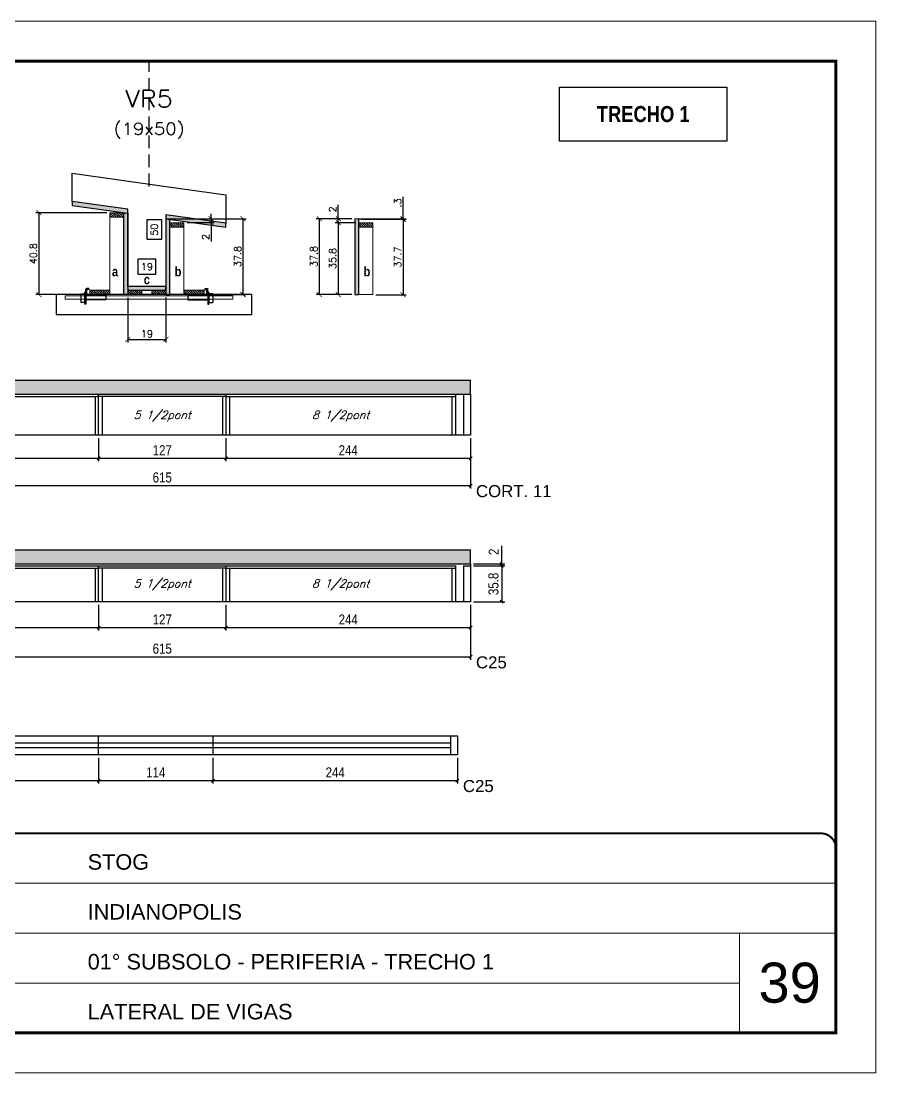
# Model space of a CAD drawing. Extents: x 0 to 6325, y 5574 to 19307.
# Drawn here: x 3802 to 4655, y 6723 to 7773 of the extents above; entities that cross this region are included whole.
import ezdxf
from ezdxf.enums import TextEntityAlignment as Align

# ---------------------------------------------------------------- set-up
doc = ezdxf.new("R2010")
doc.units = 0
for name, pattern in [('CONTINUO', [0]), ('DASHED', [0.75, 0.5, -0.25]), ('HIDDEN', [9.525, 6.35, -3.175])]:
    doc.linetypes.add(name, pattern=pattern)
for name, color, linetype in [('1', 1, 'Continuous'), ('5', 5, 'Continuous'), ('barrote', 251, 'Continuous'), ('COTA', 241, 'Continuous'), ('Cota Seção (2x)', 4, 'Continuous'), ('detalhes', 4, 'Continuous'), ('Hachura', 253, 'Continuous'), ('NOMENCLATURA', 7, 'Continuous'), ('Painéis', 200, 'Continuous'), ('presilha', 1, 'Continuous'), ('SARR_2.2x7', 40, 'Continuous'), ('SARR_3.5x7', 81, 'Continuous'), ('texto', 7, 'Continuous'), ('Texto de Titulo', 7, 'Continuous'), ('Texto Qtd Sarr', 242, 'Continuous')]:
    doc.layers.add(name, color=color, linetype=linetype)
for name, color, linetype, lineweight in [('CARIMBO', 255, 'Continuous', 9), ('CONCRETO', 251, 'Continuous', 25), ('Folhas', 255, 'Continuous', 9), ('Madeira', 126, 'Continuous', 18), ('SARRAFO DE PRESSAO', 251, 'DASHED', 9), ('SCO-___-LAJ', 2, 'Continuous', 0), ('Texto Seção', 7, 'Continuous', 15)]:
    doc.layers.add(name, color=color, linetype=linetype, lineweight=lineweight)
doc.styles.add('arial', font='arial.ttf')
doc.styles.add('COTA TECNICA', font='techl___.ttf', dxfattribs={"height": 10})
doc.styles.add('ROMANC', font='techb___.ttf', dxfattribs={"height": 2.5})
doc.styles.add('Romans', font='romans.shx')
doc.styles.get("Standard").update_dxf_attribs({"font": 'arial.ttf'})
doc.styles.add('TECNICA', font='techb___.ttf', dxfattribs={"height": 10})
doc.dimstyles.new('Cota Seção (2x)', dxfattribs={"dimtxt": 7, "dimasz": 5, "dimexe": 3, "dimexo": 3, "dimgap": 2, "dimtad": 3, "dimdec": 1, "dimlfac": 0.5, "dimzin": 12, "dimdsep": 46, "dimtxsty": 'Romans', "dimblk": 'ARCHTICK', "dimcen": 0, "dimclrd": 4, "dimclre": 4, "dimclrt": 1, "dimadec": 1, "dimazin": 3, "dimtfac": 1, "dimtdec": 1, "dimtmove": 0, "dimatfit": 3, "dimldrblk": 'OBLIQUE', "dimfxl": 1, "dimtolj": 1, "dimtzin": 12, "dimarcsym": 0})
doc.dimstyles.new('Cota Seção interna', dxfattribs={"dimtxt": 7, "dimasz": 6, "dimexe": 0.18, "dimexo": 2, "dimgap": -4, "dimtad": 3, "dimdec": 1, "dimlfac": 0.5, "dimzin": 12, "dimdsep": 46, "dimtxsty": 'Romans', "dimblk": 'ARCHTICK', "dimcen": 0.09, "dimse1": 1, "dimse2": 1, "dimsd1": 1, "dimsd2": 1, "dimclrd": 180, "dimclre": 5, "dimclrt": 1, "dimadec": 0, "dimazin": 3, "dimtfac": 1, "dimtdec": 1, "dimtofl": 0, "dimtmove": 0, "dimatfit": 3, "dimldrblk": 'ARCHTICK', "dimfxl": 1, "dimtolj": 1, "dimtzin": 0, "dimarcsym": 0})
doc.dimstyles.new('PAINEL', dxfattribs={"dimtxt": 10, "dimasz": 3, "dimexe": 3, "dimexo": 3, "dimgap": 3, "dimtad": 1, "dimdec": 1, "dimzin": 12, "dimdsep": 46, "dimtxsty": 'COTA TECNICA', "dimblk1": 'OBLIQUE', "dimblk2": 'OBLIQUE', "dimsah": 1, "dimcen": 0.9, "dimclrd": 4, "dimclre": 4, "dimclrt": 240, "dimadec": 1, "dimazin": 3, "dimtfac": 1, "dimtdec": 1, "dimtmove": 0, "dimatfit": 3, "dimfxl": 1, "dimtolj": 1, "dimtzin": 12, "dimarcsym": 0})
pattern_1 = [(315, (26865.4202, -729.8197), (1.12253202, 1.12253202), [])]

# ---------------------------------------------------------------- blocks, each defined once
blk = doc.blocks.new('9999999999')
at = {"color": 30, "linetype": 'CONTINUO'}
for p, q in [((98564.6, 34379.6), (99584, 34379.6)), ((98564.6, 34329.8), (99488, 34329.8)), ((99584, 34329.8), (99488, 34329.8)), ((99488, 34329.8), (99488, 34230.2)), ((98564.6, 34280), (99488, 34280))]:
    blk.add_line(p, q, dxfattribs=at)
at = {"color": 30, "linetype": 'CONTINUO', "const_width": 2}
blk.add_lwpolyline([(99584, 34230.2), (99584, 34414.4, 0.414214), (99569, 34429.4), (98229, 34429.4, 0.414214), (98214, 34414.4), (98214, 34245.2, 0.414214), (98229, 34230.2), (99584, 34230.2)], format="xyb", dxfattribs=at)
at = {"layer": 'Folhas'}
blk.add_lwpolyline([(98139, 34190.2), (99624, 34190.2), (99624, 35240.2), (98139, 35240.2)], close=True, dxfattribs=at)
at = {"layer": 'Folhas', "color": 30, "const_width": 3}
blk.add_lwpolyline([(98214, 34230.2), (99584, 34230.2), (99584, 35200.2), (98214, 35200.2)], close=True, dxfattribs=at)
at = {"color": 7, "linetype": 'Continuous', "ltscale": 5, "style": 'arial'}
for s, height, p in [('STOG', 15.48, (98837.7, 34393.1)), ('INDIANOPOLIS', 15.483, (98837.7, 34343.3)), ('01° SUBSOLO - PERIFERIA - TRECHO 1', 15.483, (98837.7, 34293.5)), ('LATERAL DE VIGAS', 15.483, (98837.7, 34243.7))]:
    blk.add_text(s, height=height, dxfattribs=at).set_placement(p)
blk = doc.blocks.new('titulo1')
at = {"layer": 'Defpoints', "color": 252, "linetype": 'HIDDEN', "ltscale": 2}
blk.add_line((0, 0), (0, 125), dxfattribs=at)
at = {"layer": 'Defpoints', "style": 'Romans', "oblique": 15}
blk.add_attdef('FOLHA', text='', height=10, dxfattribs=at).set_placement((0, 15.6), align=Align.MIDDLE_CENTER)
at = {"layer": 'Texto Qtd Sarr', "color": 3, "style": 'Romans', "oblique": 15}
for tag, height, p in [('TITULO', 17, (0, 71.4)), ('SEÇÃO', 12, (0, 41.5))]:
    blk.add_attdef(tag, text='', height=height, dxfattribs=at).set_placement(p, align=Align.MIDDLE_CENTER)
blk = doc.blocks.new('_ArchTick')
at = {"color": 0, "linetype": 'ByBlock', "const_width": 0.15}
blk.add_lwpolyline([(-0.5, -0.5), (0.5, 0.5)], dxfattribs=at)
blk = doc.blocks.new('*D2906')
at = {"layer": 'COTA', "color": 4, "lineweight": -2, "transparency": 16777216}
for p, q in [((3949.8, 7575.5), (4026.7, 7575.5)), ((4023.7, 7499.8), (4023.7, 7575.5)), ((3983.4, 7499.8), (4026.7, 7499.8))]:
    blk.add_line(p, q, dxfattribs=at)
at = {"layer": 'Defpoints', "color": 0, "transparency": 16777216}
for p in [(3946.8, 7575.5), (4023.7, 7575.5), (3980.4, 7499.8)]:
    blk.add_point(p, dxfattribs=at)
at = {"layer": 'COTA', "color": 4, "lineweight": -2, "transparency": 16777216, "xscale": 5, "yscale": 5, "zscale": 5}
for p, rotation in [((4023.7, 7575.5), 90), ((4023.7, 7499.8), 270)]:
    blk.add_blockref('_ArchTick', p, dxfattribs=dict(at, rotation=rotation))
at = {"layer": 'COTA', "color": 1, "transparency": 16777216, "insert": (4018.2, 7537.7), "char_height": 7, "attachment_point": 5, "rotation": 90, "style": 'Romans'}
blk.add_mtext('\\A1;37.8', dxfattribs=at)
blk = doc.blocks.new('_Oblique')
at = {"layer": '1', "color": 0, "lineweight": -2}
blk.add_line((-0.5, -0.5), (0.5, 0.5), dxfattribs=at)
blk = doc.blocks.new('*D2907')
at = {"layer": 'Cota Seção (2x)', "color": 180, "lineweight": -2, "transparency": 16777216}
for p, q in [((3942.8, 7574.3), (3927.8, 7574.3)), ((3927.8, 7574.3), (3927.8, 7555)), ((3942.8, 7555), (3942.8, 7574.3)), ((3927.8, 7555), (3942.8, 7555))]:
    blk.add_line(p, q, dxfattribs=at)
at = {"layer": 'Defpoints', "color": 0, "transparency": 16777216}
for p in [(3946.8, 7607.8), (3951.8, 7607.8), (3946.8, 7507.8)]:
    blk.add_point(p, dxfattribs=at)
at = {"layer": 'Cota Seção (2x)', "color": 1, "transparency": 16777216, "insert": (3935.3, 7564.6), "char_height": 7, "attachment_point": 5, "rotation": 90, "style": 'Romans'}
blk.add_mtext('\\A1;50', dxfattribs=at)
blk = doc.blocks.new('*D2908')
at = {"layer": 'COTA', "color": 4, "lineweight": -2, "transparency": 16777216}
for p, q in [((3887.8, 7581.5), (3817.1, 7581.5)), ((3820.1, 7581.5), (3820.1, 7499.8)), ((3872.2, 7499.8), (3817.1, 7499.8))]:
    blk.add_line(p, q, dxfattribs=at)
at = {"layer": 'Defpoints', "color": 0, "transparency": 16777216}
for p in [(3890.8, 7581.5), (3820.1, 7499.8), (3875.2, 7499.8)]:
    blk.add_point(p, dxfattribs=at)
at = {"layer": 'COTA', "color": 4, "lineweight": -2, "transparency": 16777216, "xscale": 5, "yscale": 5, "zscale": 5}
for p, rotation in [((3820.1, 7581.5), 90), ((3820.1, 7499.8), 270)]:
    blk.add_blockref('_ArchTick', p, dxfattribs=dict(at, rotation=rotation))
at = {"layer": 'COTA', "color": 1, "transparency": 16777216, "insert": (3814.6, 7540.6), "char_height": 7, "attachment_point": 5, "rotation": 90, "style": 'Romans'}
blk.add_mtext('\\A1;40.8', dxfattribs=at)
blk = doc.blocks.new('PRESILHA METÁLICA 1')
at = {"layer": 'presilha'}
for p, q in [((7.5, 10.6), (7.5, 19.9)), ((12, 21), (8.6, 21)), ((9, 11.6), (9, 18.9)), ((12, 19.5), (9.6, 19.5)), ((12, 21), (12, 19.5)), ((0, 13), (6, 13)), ((0, 13), (0, 0)), ((6, 0), (0, 0)), ((6, 15.5), (7.5, 15.5)), ((6, -2.5), (6, 15.5)), ((6, 13), (6, 0)), ((7.5, 15.5), (7.5, -2.5)), ((37.5, 4.1), (7.5, 4.1)), ((37.5, 11), (9.6, 11)), ((37.5, 11), (37.5, 4.1)), ((7.5, -2.5), (6, -2.5))]:
    blk.add_line(p, q, dxfattribs=at)
for centre, radius, start, end in [((8.6, 19.9), 1.14, 90, 180), ((9.6, 18.9), 0.57, 90, 180), ((9.6, 11.6), 0.57, 180, 270)]:
    blk.add_arc(centre, radius, start, end, dxfattribs=at)
blk = doc.blocks.new('*D2909')
at = {"layer": 'COTA', "color": 4, "lineweight": -2, "transparency": 16777216}
for p, q in [((3908.8, 7496.8), (3908.8, 7452.1)), ((3946.8, 7496.8), (3946.8, 7452.1)), ((3908.8, 7455.1), (3946.8, 7455.1))]:
    blk.add_line(p, q, dxfattribs=at)
at = {"layer": 'Defpoints', "color": 0, "transparency": 16777216}
for p in [(3908.8, 7499.8), (3946.8, 7499.8), (3946.8, 7455.1)]:
    blk.add_point(p, dxfattribs=at)
at = {"layer": 'COTA', "color": 4, "lineweight": -2, "transparency": 16777216, "xscale": 5, "yscale": 5, "zscale": 5, "rotation": 180}
blk.add_blockref('_ArchTick', (3908.8, 7455.1), dxfattribs=at)
at = {"layer": 'COTA', "color": 4, "lineweight": -2, "transparency": 16777216, "xscale": 5, "yscale": 5, "zscale": 5}
blk.add_blockref('_ArchTick', (3946.8, 7455.1), dxfattribs=at)
at = {"layer": 'COTA', "color": 1, "transparency": 16777216, "insert": (3927.8, 7460.6), "char_height": 7, "attachment_point": 5, "style": 'Romans'}
blk.add_mtext('\\A1;19', dxfattribs=at)
blk = doc.blocks.new('*D2910')
at = {"layer": 'Cota Seção (2x)', "color": 180, "lineweight": -2, "transparency": 16777216}
for p, q in [((3936.8, 7535.1), (3918.8, 7535.1)), ((3918.8, 7535.1), (3918.8, 7520.1)), ((3936.8, 7520.1), (3936.8, 7535.1)), ((3918.8, 7520.1), (3936.8, 7520.1))]:
    blk.add_line(p, q, dxfattribs=at)
at = {"layer": 'Defpoints', "color": 0, "transparency": 16777216}
for p in [(3908.8, 7516.1), (3946.8, 7516.1), (3946.8, 7516.1)]:
    blk.add_point(p, dxfattribs=at)
at = {"layer": 'Cota Seção (2x)', "color": 1, "transparency": 16777216, "insert": (3927.8, 7527.6), "char_height": 7, "attachment_point": 5, "style": 'Romans'}
blk.add_mtext('\\A1;19', dxfattribs=at)
blk = doc.blocks.new('*D2911')
at = {"layer": 'COTA', "color": 4, "lineweight": -2, "transparency": 16777216}
for p, q in [((3949.8, 7575.5), (3994.8, 7575.5)), ((3967.8, 7571.6), (3994.8, 7571.6)), ((3991.8, 7575.5), (3991.8, 7580.5)), ((3991.8, 7575.5), (3991.8, 7571.6)), ((3991.8, 7571.6), (3991.8, 7552.9))]:
    blk.add_line(p, q, dxfattribs=at)
at = {"layer": 'Defpoints', "color": 0, "transparency": 16777216}
for p in [(3946.8, 7575.5), (3964.8, 7571.6), (3991.8, 7571.6)]:
    blk.add_point(p, dxfattribs=at)
at = {"layer": 'COTA', "color": 4, "lineweight": -2, "transparency": 16777216, "xscale": 5, "yscale": 5, "zscale": 5}
for p, rotation in [((3991.8, 7575.5), 270), ((3991.8, 7571.6), 90)]:
    blk.add_blockref('_ArchTick', p, dxfattribs=dict(at, rotation=rotation))
at = {"layer": 'COTA', "color": 1, "transparency": 16777216, "insert": (3986.3, 7557.2), "char_height": 7, "attachment_point": 5, "rotation": 90, "style": 'Romans'}
blk.add_mtext('\\A1;2', dxfattribs=at)
blk = doc.blocks.new('*D2915')
at = {"layer": 'COTA', "color": 4, "lineweight": -2, "transparency": 16777216}
for p, q in [((4132.2, 7575.5), (4096.8, 7575.5)), ((4099.8, 7499.8), (4099.8, 7575.5)), ((4132.2, 7499.8), (4096.8, 7499.8))]:
    blk.add_line(p, q, dxfattribs=at)
at = {"layer": 'Defpoints', "color": 0, "transparency": 16777216}
for p in [(4099.8, 7575.5), (4135.2, 7575.5), (4135.2, 7499.8)]:
    blk.add_point(p, dxfattribs=at)
at = {"layer": 'COTA', "color": 4, "lineweight": -2, "transparency": 16777216, "xscale": 5, "yscale": 5, "zscale": 5}
for p, rotation in [((4099.8, 7575.5), 90), ((4099.8, 7499.8), 270)]:
    blk.add_blockref('_ArchTick', p, dxfattribs=dict(at, rotation=rotation))
at = {"layer": 'COTA', "color": 1, "transparency": 16777216, "insert": (4094.3, 7537.7), "char_height": 7, "attachment_point": 5, "rotation": 90, "style": 'Romans'}
blk.add_mtext('\\A1;37.8', dxfattribs=at)
blk = doc.blocks.new('*D2916')
at = {"layer": 'COTA', "color": 4, "lineweight": -2, "transparency": 16777216}
for p, q in [((4183.4, 7575.5), (4183.4, 7597.2)), ((4138.2, 7575.5), (4186.4, 7575.5)), ((4142.1, 7574.9), (4186.4, 7574.9)), ((4183.4, 7574.9), (4183.4, 7575.5)), ((4183.4, 7574.9), (4183.4, 7569.9))]:
    blk.add_line(p, q, dxfattribs=at)
at = {"layer": 'Defpoints', "color": 0, "transparency": 16777216}
for p in [(4135.2, 7575.5), (4139.1, 7574.9), (4183.4, 7575.5)]:
    blk.add_point(p, dxfattribs=at)
at = {"layer": 'COTA', "color": 4, "lineweight": -2, "transparency": 16777216, "xscale": 5, "yscale": 5, "zscale": 5}
for p, rotation in [((4183.4, 7575.5), 270), ((4183.4, 7574.9), 90)]:
    blk.add_blockref('_ArchTick', p, dxfattribs=dict(at, rotation=rotation))
at = {"layer": 'COTA', "color": 1, "transparency": 16777216, "insert": (4177.9, 7591.3), "char_height": 7, "attachment_point": 5, "rotation": 90, "style": 'Romans'}
blk.add_mtext('\\A1;.3', dxfattribs=at)
blk = doc.blocks.new('*D2917')
at = {"layer": 'COTA', "color": 4, "lineweight": -2, "transparency": 16777216}
for p, q in [((4142.1, 7574.9), (4186.4, 7574.9)), ((4183.4, 7574.9), (4183.4, 7499.6)), ((4156.2, 7499.6), (4186.4, 7499.6))]:
    blk.add_line(p, q, dxfattribs=at)
at = {"layer": 'Defpoints', "color": 0, "transparency": 16777216}
for p in [(4139.1, 7574.9), (4153.2, 7499.6), (4183.4, 7499.6)]:
    blk.add_point(p, dxfattribs=at)
at = {"layer": 'COTA', "color": 4, "lineweight": -2, "transparency": 16777216, "xscale": 5, "yscale": 5, "zscale": 5}
for p, rotation in [((4183.4, 7574.9), 90), ((4183.4, 7499.6), 270)]:
    blk.add_blockref('_ArchTick', p, dxfattribs=dict(at, rotation=rotation))
at = {"layer": 'COTA', "color": 1, "transparency": 16777216, "insert": (4177.9, 7537.3), "char_height": 7, "attachment_point": 5, "rotation": 90, "style": 'Romans'}
blk.add_mtext('\\A1;37.7', dxfattribs=at)
blk = doc.blocks.new('*D2918')
at = {"layer": 'COTA', "color": 4, "lineweight": -2, "transparency": 16777216}
for p, q in [((4118.7, 7575.5), (4118.7, 7589.2)), ((4132.2, 7575.5), (4115.7, 7575.5)), ((4136.2, 7571.5), (4115.7, 7571.5)), ((4118.7, 7571.5), (4118.7, 7575.5))]:
    blk.add_line(p, q, dxfattribs=at)
at = {"layer": 'Defpoints', "color": 0, "transparency": 16777216}
for p in [(4118.7, 7575.5), (4135.2, 7575.5), (4139.2, 7571.5)]:
    blk.add_point(p, dxfattribs=at)
at = {"layer": 'COTA', "color": 4, "lineweight": -2, "transparency": 16777216, "xscale": 5, "yscale": 5, "zscale": 5}
for p, rotation in [((4118.7, 7575.5), 90), ((4118.7, 7571.5), 270)]:
    blk.add_blockref('_ArchTick', p, dxfattribs=dict(at, rotation=rotation))
at = {"layer": 'COTA', "color": 1, "transparency": 16777216, "insert": (4113.2, 7584.8), "char_height": 7, "attachment_point": 5, "rotation": 90, "style": 'Romans'}
blk.add_mtext('\\A1;2', dxfattribs=at)
blk = doc.blocks.new('*D2919')
at = {"layer": 'COTA', "color": 4, "lineweight": -2, "transparency": 16777216}
for p, q in [((4136.2, 7571.5), (4115.7, 7571.5)), ((4118.7, 7571.5), (4118.7, 7499.8)), ((4132.2, 7499.8), (4115.7, 7499.8))]:
    blk.add_line(p, q, dxfattribs=at)
at = {"layer": 'Defpoints', "color": 0, "transparency": 16777216}
for p in [(4139.2, 7571.5), (4118.7, 7499.8), (4135.2, 7499.8)]:
    blk.add_point(p, dxfattribs=at)
at = {"layer": 'COTA', "color": 4, "lineweight": -2, "transparency": 16777216, "xscale": 5, "yscale": 5, "zscale": 5}
for p, rotation in [((4118.7, 7571.5), 90), ((4118.7, 7499.8), 270)]:
    blk.add_blockref('_ArchTick', p, dxfattribs=dict(at, rotation=rotation))
at = {"layer": 'COTA', "color": 1, "transparency": 16777216, "insert": (4113.2, 7535.7), "char_height": 7, "attachment_point": 5, "rotation": 90, "style": 'Romans'}
blk.add_mtext('\\A1;35.8', dxfattribs=at)
blk = doc.blocks.new('*D4086')
at = {"layer": 'COTA', "color": 4, "lineweight": -2, "transparency": 16777216}
for p, q in [((3635.6, 7356.5), (3635.6, 7333.4)), ((3879.6, 7356.5), (3879.6, 7333.4)), ((3635.6, 7336.4), (3879.6, 7336.4))]:
    blk.add_line(p, q, dxfattribs=at)
at = {"layer": 'Defpoints', "color": 0, "transparency": 16777216}
for p in [(3635.6, 7359.5), (3879.6, 7359.5), (3879.6, 7336.4)]:
    blk.add_point(p, dxfattribs=at)
at = {"layer": 'COTA', "color": 4, "lineweight": -2, "transparency": 16777216, "xscale": 3, "yscale": 3, "zscale": 3, "rotation": 180}
blk.add_blockref('_Oblique', (3635.6, 7336.4), dxfattribs=at)
at = {"layer": 'COTA', "color": 4, "lineweight": -2, "transparency": 16777216, "xscale": 3, "yscale": 3, "zscale": 3}
blk.add_blockref('_Oblique', (3879.6, 7336.4), dxfattribs=at)
at = {"layer": 'COTA', "color": 240, "transparency": 16777216, "insert": (3757.6, 7344.4), "char_height": 10, "attachment_point": 5, "style": 'COTA TECNICA'}
blk.add_mtext('\\A1;244', dxfattribs=at)
blk = doc.blocks.new('*D4087')
at = {"layer": 'COTA', "color": 4, "lineweight": -2, "transparency": 16777216}
for p, q in [((3879.6, 7356.5), (3879.6, 7333.4)), ((4006.6, 7356.5), (4006.6, 7333.4)), ((3879.6, 7336.4), (4006.6, 7336.4))]:
    blk.add_line(p, q, dxfattribs=at)
at = {"layer": 'Defpoints', "color": 0, "transparency": 16777216}
for p in [(3879.6, 7359.5), (4006.6, 7359.5), (4006.6, 7336.4)]:
    blk.add_point(p, dxfattribs=at)
at = {"layer": 'COTA', "color": 4, "lineweight": -2, "transparency": 16777216, "xscale": 3, "yscale": 3, "zscale": 3, "rotation": 180}
blk.add_blockref('_Oblique', (3879.6, 7336.4), dxfattribs=at)
at = {"layer": 'COTA', "color": 4, "lineweight": -2, "transparency": 16777216, "xscale": 3, "yscale": 3, "zscale": 3}
blk.add_blockref('_Oblique', (4006.6, 7336.4), dxfattribs=at)
at = {"layer": 'COTA', "color": 240, "transparency": 16777216, "insert": (3943.1, 7344.4), "char_height": 10, "attachment_point": 5, "style": 'COTA TECNICA'}
blk.add_mtext('\\A1;127', dxfattribs=at)
blk = doc.blocks.new('*D4088')
at = {"layer": 'COTA', "color": 4, "lineweight": -2, "transparency": 16777216}
for p, q in [((4006.6, 7356.5), (4006.6, 7333.4)), ((4250.6, 7356.5), (4250.6, 7333.4)), ((4006.6, 7336.4), (4250.6, 7336.4))]:
    blk.add_line(p, q, dxfattribs=at)
at = {"layer": 'Defpoints', "color": 0, "transparency": 16777216}
for p in [(4006.6, 7359.5), (4250.6, 7359.5), (4250.6, 7336.4)]:
    blk.add_point(p, dxfattribs=at)
at = {"layer": 'COTA', "color": 4, "lineweight": -2, "transparency": 16777216, "xscale": 3, "yscale": 3, "zscale": 3, "rotation": 180}
blk.add_blockref('_Oblique', (4006.6, 7336.4), dxfattribs=at)
at = {"layer": 'COTA', "color": 4, "lineweight": -2, "transparency": 16777216, "xscale": 3, "yscale": 3, "zscale": 3}
blk.add_blockref('_Oblique', (4250.6, 7336.4), dxfattribs=at)
at = {"layer": 'COTA', "color": 240, "transparency": 16777216, "insert": (4128.6, 7344.4), "char_height": 10, "attachment_point": 5, "style": 'COTA TECNICA'}
blk.add_mtext('\\A1;244', dxfattribs=at)
blk = doc.blocks.new('*D4089')
at = {"layer": 'COTA', "color": 4, "lineweight": -2, "transparency": 16777216}
for p, q in [((3635.6, 7356.5), (3635.6, 7306.1)), ((4250.6, 7356.5), (4250.6, 7306.1)), ((3635.6, 7309.1), (4250.6, 7309.1))]:
    blk.add_line(p, q, dxfattribs=at)
at = {"layer": 'Defpoints', "color": 0, "transparency": 16777216}
for p in [(3635.6, 7359.5), (4250.6, 7359.5), (4250.6, 7309.1)]:
    blk.add_point(p, dxfattribs=at)
at = {"layer": 'COTA', "color": 4, "lineweight": -2, "transparency": 16777216, "xscale": 3, "yscale": 3, "zscale": 3, "rotation": 180}
blk.add_blockref('_Oblique', (3635.6, 7309.1), dxfattribs=at)
at = {"layer": 'COTA', "color": 4, "lineweight": -2, "transparency": 16777216, "xscale": 3, "yscale": 3, "zscale": 3}
blk.add_blockref('_Oblique', (4250.6, 7309.1), dxfattribs=at)
at = {"layer": 'COTA', "color": 240, "transparency": 16777216, "insert": (3943.1, 7317.2), "char_height": 10, "attachment_point": 5, "style": 'COTA TECNICA'}
blk.add_mtext('\\A1;615', dxfattribs=at)
blk = doc.blocks.new('*D4090')
at = {"layer": 'COTA', "color": 4, "lineweight": -2, "transparency": 16777216}
for p, q in [((3635.6, 7190.1), (3635.6, 7164.4)), ((3879.6, 7190.1), (3879.6, 7164.4)), ((3635.6, 7167.4), (3879.6, 7167.4))]:
    blk.add_line(p, q, dxfattribs=at)
at = {"layer": 'Defpoints', "color": 0, "transparency": 16777216}
for p in [(3635.6, 7193.1), (3879.6, 7193.1), (3879.6, 7167.4)]:
    blk.add_point(p, dxfattribs=at)
at = {"layer": 'COTA', "color": 4, "lineweight": -2, "transparency": 16777216, "xscale": 3, "yscale": 3, "zscale": 3, "rotation": 180}
blk.add_blockref('_Oblique', (3635.6, 7167.4), dxfattribs=at)
at = {"layer": 'COTA', "color": 4, "lineweight": -2, "transparency": 16777216, "xscale": 3, "yscale": 3, "zscale": 3}
blk.add_blockref('_Oblique', (3879.6, 7167.4), dxfattribs=at)
at = {"layer": 'COTA', "color": 240, "transparency": 16777216, "insert": (3757.6, 7175.5), "char_height": 10, "attachment_point": 5, "style": 'COTA TECNICA'}
blk.add_mtext('\\A1;244', dxfattribs=at)
blk = doc.blocks.new('*D4091')
at = {"layer": 'COTA', "color": 4, "lineweight": -2, "transparency": 16777216}
for p, q in [((3879.6, 7190.1), (3879.6, 7164.4)), ((4006.6, 7190.1), (4006.6, 7164.4)), ((3879.6, 7167.4), (4006.6, 7167.4))]:
    blk.add_line(p, q, dxfattribs=at)
at = {"layer": 'Defpoints', "color": 0, "transparency": 16777216}
for p in [(3879.6, 7193.1), (4006.6, 7193.1), (4006.6, 7167.4)]:
    blk.add_point(p, dxfattribs=at)
at = {"layer": 'COTA', "color": 4, "lineweight": -2, "transparency": 16777216, "xscale": 3, "yscale": 3, "zscale": 3, "rotation": 180}
blk.add_blockref('_Oblique', (3879.6, 7167.4), dxfattribs=at)
at = {"layer": 'COTA', "color": 4, "lineweight": -2, "transparency": 16777216, "xscale": 3, "yscale": 3, "zscale": 3}
blk.add_blockref('_Oblique', (4006.6, 7167.4), dxfattribs=at)
at = {"layer": 'COTA', "color": 240, "transparency": 16777216, "insert": (3943.1, 7175.5), "char_height": 10, "attachment_point": 5, "style": 'COTA TECNICA'}
blk.add_mtext('\\A1;127', dxfattribs=at)
blk = doc.blocks.new('*D4092')
at = {"layer": 'COTA', "color": 4, "lineweight": -2, "transparency": 16777216}
for p, q in [((4006.6, 7190.1), (4006.6, 7164.4)), ((4250.6, 7190.1), (4250.6, 7164.4)), ((4006.6, 7167.4), (4250.6, 7167.4))]:
    blk.add_line(p, q, dxfattribs=at)
at = {"layer": 'Defpoints', "color": 0, "transparency": 16777216}
for p in [(4006.6, 7193.1), (4250.6, 7193.1), (4250.6, 7167.4)]:
    blk.add_point(p, dxfattribs=at)
at = {"layer": 'COTA', "color": 4, "lineweight": -2, "transparency": 16777216, "xscale": 3, "yscale": 3, "zscale": 3, "rotation": 180}
blk.add_blockref('_Oblique', (4006.6, 7167.4), dxfattribs=at)
at = {"layer": 'COTA', "color": 4, "lineweight": -2, "transparency": 16777216, "xscale": 3, "yscale": 3, "zscale": 3}
blk.add_blockref('_Oblique', (4250.6, 7167.4), dxfattribs=at)
at = {"layer": 'COTA', "color": 240, "transparency": 16777216, "insert": (4128.6, 7175.5), "char_height": 10, "attachment_point": 5, "style": 'COTA TECNICA'}
blk.add_mtext('\\A1;244', dxfattribs=at)
blk = doc.blocks.new('*D4093')
at = {"layer": 'COTA', "color": 4, "lineweight": -2, "transparency": 16777216}
for p, q in [((3635.6, 7190.1), (3635.6, 7135.2)), ((4250.6, 7190.1), (4250.6, 7135.2)), ((3635.6, 7138.2), (4250.6, 7138.2))]:
    blk.add_line(p, q, dxfattribs=at)
at = {"layer": 'Defpoints', "color": 0, "transparency": 16777216}
for p in [(3635.6, 7193.1), (4250.6, 7193.1), (4250.6, 7138.2)]:
    blk.add_point(p, dxfattribs=at)
at = {"layer": 'COTA', "color": 4, "lineweight": -2, "transparency": 16777216, "xscale": 3, "yscale": 3, "zscale": 3, "rotation": 180}
blk.add_blockref('_Oblique', (3635.6, 7138.2), dxfattribs=at)
at = {"layer": 'COTA', "color": 4, "lineweight": -2, "transparency": 16777216, "xscale": 3, "yscale": 3, "zscale": 3}
blk.add_blockref('_Oblique', (4250.6, 7138.2), dxfattribs=at)
at = {"layer": 'COTA', "color": 240, "transparency": 16777216, "insert": (3943.1, 7146.3), "char_height": 10, "attachment_point": 5, "style": 'COTA TECNICA'}
blk.add_mtext('\\A1;615', dxfattribs=at)
blk = doc.blocks.new('*D4094')
at = {"layer": 'COTA', "color": 4, "lineweight": -2, "transparency": 16777216}
for p, q in [((4281.8, 7230.9), (4281.8, 7249)), ((4253.6, 7230.9), (4284.8, 7230.9)), ((4253.6, 7228.9), (4284.8, 7228.9)), ((4281.8, 7228.9), (4281.8, 7230.9)), ((4281.8, 7228.9), (4281.8, 7225.9))]:
    blk.add_line(p, q, dxfattribs=at)
at = {"layer": 'Defpoints', "color": 0, "transparency": 16777216}
for p in [(4250.6, 7230.9), (4250.6, 7228.9), (4281.8, 7230.9)]:
    blk.add_point(p, dxfattribs=at)
at = {"layer": 'COTA', "color": 4, "lineweight": -2, "transparency": 16777216, "xscale": 3, "yscale": 3, "zscale": 3}
for p, rotation in [((4281.8, 7230.9), 270), ((4281.8, 7228.9), 90)]:
    blk.add_blockref('_Oblique', p, dxfattribs=dict(at, rotation=rotation))
at = {"layer": 'COTA', "color": 240, "transparency": 16777216, "insert": (4273.8, 7243), "char_height": 10, "attachment_point": 5, "rotation": 90, "style": 'COTA TECNICA'}
blk.add_mtext('\\A1;2', dxfattribs=at)
blk = doc.blocks.new('*D2959')
at = {"layer": 'COTA', "color": 4, "lineweight": -2, "transparency": 16777216}
for p, q in [((4253.6, 7228.9), (4284.8, 7228.9)), ((4281.8, 7228.9), (4281.8, 7193.1)), ((4253.6, 7193.1), (4284.8, 7193.1))]:
    blk.add_line(p, q, dxfattribs=at)
at = {"layer": 'Defpoints', "color": 0, "transparency": 16777216}
for p in [(4250.6, 7228.9), (4250.6, 7193.1), (4281.8, 7193.1)]:
    blk.add_point(p, dxfattribs=at)
at = {"layer": 'COTA', "color": 4, "lineweight": -2, "transparency": 16777216, "xscale": 3, "yscale": 3, "zscale": 3}
for p, rotation in [((4281.8, 7228.9), 90), ((4281.8, 7193.1), 270)]:
    blk.add_blockref('_Oblique', p, dxfattribs=dict(at, rotation=rotation))
at = {"layer": 'COTA', "color": 240, "transparency": 16777216, "insert": (4273.5, 7211), "char_height": 10, "attachment_point": 5, "rotation": 90, "style": 'COTA TECNICA'}
blk.add_mtext('\\A1;35.8', dxfattribs=at)
blk = doc.blocks.new('*D4124')
at = {"layer": 'COTA', "color": 4, "lineweight": -2, "transparency": 16777216}
for p, q in [((3635.6, 7037.5), (3635.6, 7011.7)), ((3879.6, 7037.5), (3879.6, 7011.7)), ((3635.6, 7014.7), (3879.6, 7014.7))]:
    blk.add_line(p, q, dxfattribs=at)
at = {"layer": 'Defpoints', "color": 0, "transparency": 16777216}
for p in [(3635.6, 7040.5), (3879.6, 7040.5), (3879.6, 7014.7)]:
    blk.add_point(p, dxfattribs=at)
at = {"layer": 'COTA', "color": 4, "lineweight": -2, "transparency": 16777216, "xscale": 3, "yscale": 3, "zscale": 3, "rotation": 180}
blk.add_blockref('_Oblique', (3635.6, 7014.7), dxfattribs=at)
at = {"layer": 'COTA', "color": 4, "lineweight": -2, "transparency": 16777216, "xscale": 3, "yscale": 3, "zscale": 3}
blk.add_blockref('_Oblique', (3879.6, 7014.7), dxfattribs=at)
at = {"layer": 'COTA', "color": 240, "transparency": 16777216, "insert": (3757.6, 7022.8), "char_height": 10, "attachment_point": 5, "style": 'COTA TECNICA'}
blk.add_mtext('\\A1;244', dxfattribs=at)
blk = doc.blocks.new('*D4125')
at = {"layer": 'COTA', "color": 4, "lineweight": -2, "transparency": 16777216}
for p, q in [((3879.6, 7037.5), (3879.6, 7011.7)), ((3993.6, 7037.5), (3993.6, 7011.7)), ((3879.6, 7014.7), (3993.6, 7014.7))]:
    blk.add_line(p, q, dxfattribs=at)
at = {"layer": 'Defpoints', "color": 0, "transparency": 16777216}
for p in [(3879.6, 7040.5), (3993.6, 7040.5), (3993.6, 7014.7)]:
    blk.add_point(p, dxfattribs=at)
at = {"layer": 'COTA', "color": 4, "lineweight": -2, "transparency": 16777216, "xscale": 3, "yscale": 3, "zscale": 3, "rotation": 180}
blk.add_blockref('_Oblique', (3879.6, 7014.7), dxfattribs=at)
at = {"layer": 'COTA', "color": 4, "lineweight": -2, "transparency": 16777216, "xscale": 3, "yscale": 3, "zscale": 3}
blk.add_blockref('_Oblique', (3993.6, 7014.7), dxfattribs=at)
at = {"layer": 'COTA', "color": 240, "transparency": 16777216, "insert": (3936.6, 7022.8), "char_height": 10, "attachment_point": 5, "style": 'COTA TECNICA'}
blk.add_mtext('\\A1;114', dxfattribs=at)
blk = doc.blocks.new('*D4126')
at = {"layer": 'COTA', "color": 4, "lineweight": -2, "transparency": 16777216}
for p, q in [((3993.6, 7037.5), (3993.6, 7011.7)), ((4237.6, 7037.5), (4237.6, 7011.7)), ((3993.6, 7014.7), (4237.6, 7014.7))]:
    blk.add_line(p, q, dxfattribs=at)
at = {"layer": 'Defpoints', "color": 0, "transparency": 16777216}
for p in [(3993.6, 7040.5), (4237.6, 7040.5), (4237.6, 7014.7)]:
    blk.add_point(p, dxfattribs=at)
at = {"layer": 'COTA', "color": 4, "lineweight": -2, "transparency": 16777216, "xscale": 3, "yscale": 3, "zscale": 3, "rotation": 180}
blk.add_blockref('_Oblique', (3993.6, 7014.7), dxfattribs=at)
at = {"layer": 'COTA', "color": 4, "lineweight": -2, "transparency": 16777216, "xscale": 3, "yscale": 3, "zscale": 3}
blk.add_blockref('_Oblique', (4237.6, 7014.7), dxfattribs=at)
at = {"layer": 'COTA', "color": 240, "transparency": 16777216, "insert": (4115.6, 7022.8), "char_height": 10, "attachment_point": 5, "style": 'COTA TECNICA'}
blk.add_mtext('\\A1;244', dxfattribs=at)

msp = doc.modelspace()

# ---------------------------------------------------------------- hatches: boundary and pattern name
at = {"layer": 'COTA'}
h = msp.add_hatch(dxfattribs=at)
h.set_pattern_fill('AR-CONC', color=256, scale=0.03)
h.set_pattern_definition([(50, (3372.679, 1215.7284), (5.46554, -0.4781726), [0.5715, -6.2865]), (355, (3372.679, 1215.7284), (-1.0573026, 5.7317054), [0.4572, -5.0292175]), (100.45144, (3373.1345, 1215.6885), (4.4082374, 5.2535326), [0.4857003, -5.3427073]), (46.1842, (3372.679, 1217.2524), (8.132371, -1.26127), [0.85725, -9.42975]), (96.63556, (3373.357, 1217.147), (7.122124, 7.422784), [0.728551, -8.014068]), (351.18415, (3372.679, 1217.252), (7.122124, 7.422784), [0.685799, -7.543792]), (21, (3373.441, 1216.8714), (4.5484317, -3.067956), [0.5715, -6.2865]), (326, (3373.441, 1216.8714), (1.854061, 5.525639), [0.4572, -5.0292]), (71.451445, (3373.82, 1216.6157), (6.4024926, 2.457683), [0.4857003, -5.342698]), (37.5, (3372.679, 1215.7284), (0.0926581, 2.53665117), [0, -4.96824, 0, -5.1054, 0, -5.04825]), (7.5, (3372.679, 1215.7284), (2.0045899, 3.0054172), [0, -2.91084, 0, -4.85394, 0, -1.92405]), (327.5, (3370.9798, 1215.7284), (4.06771786, -0.1718623), [0, -1.905, 0, -5.9436, 0, -7.8867]), (317.5, (3370.2178, 1215.7284), (4.4438754, 0.7627947), [0, -2.4765, 0, -3.94716, 0, -5.6007])])
h.paths.add_polyline_path([(4250.55, 7414.31), (3635.55, 7414.31), (3635.55, 7400.31), (4250.55, 7400.31)])
h = msp.add_hatch(dxfattribs=at)
h.set_pattern_fill('AR-CONC', color=256, scale=0.03)
h.set_pattern_definition([(50, (3372.679, 1046.3226), (5.46554, -0.4781726), [0.5715, -6.2865]), (355, (3372.679, 1046.3226), (-1.0573026, 5.7317054), [0.4572, -5.0292175]), (100.45144, (3373.1345, 1046.283), (4.4082374, 5.2535326), [0.4857003, -5.3427073]), (46.1842, (3372.679, 1047.8466), (8.132371, -1.26127), [0.85725, -9.42975]), (96.63556, (3373.357, 1047.7415), (7.122124, 7.422784), [0.728551, -8.014068]), (351.18415, (3372.679, 1047.847), (7.122124, 7.422784), [0.685799, -7.543792]), (21, (3373.441, 1047.4656), (4.5484317, -3.067956), [0.5715, -6.2865]), (326, (3373.441, 1047.4656), (1.854061, 5.525639), [0.4572, -5.0292]), (71.451445, (3373.82, 1047.21), (6.4024926, 2.457683), [0.4857003, -5.342698]), (37.5, (3372.679, 1046.3226), (0.0926581, 2.53665117), [0, -4.96824, 0, -5.1054, 0, -5.04825]), (7.5, (3372.679, 1046.3226), (2.0045899, 3.0054172), [0, -2.91084, 0, -4.85394, 0, -1.92405]), (327.5, (3370.9798, 1046.3226), (4.06771786, -0.1718623), [0, -1.905, 0, -5.9436, 0, -7.8867]), (317.5, (3370.2178, 1046.3226), (4.4438754, 0.7627947), [0, -2.4765, 0, -3.94716, 0, -5.6007])])
h.paths.add_polyline_path([(4250.55, 7244.9), (3635.55, 7244.9), (3635.55, 7230.9), (4250.55, 7230.9)])
at = {"layer": 'Hachura'}
h = msp.add_hatch(color=256, dxfattribs=at)
h.dxf.hatch_style = 1
h.paths.add_polyline_path([(3908.8, 7580.9), (3908.8, 7584.94), (3853.2, 7592.84), (3853.21, 7588.8)])
h = msp.add_hatch(dxfattribs=at)
h.set_pattern_fill('ANSI31', color=256, scale=0.5, angle=270, style=0)
h.set_pattern_definition([(315, (26865.4202, -726.1739), (1.12253202, 1.12253202), [])])
h.paths.add_polyline_path([(3904.8, 7577.07), (3904.8, 7581.47), (3890.8, 7581.47), (3890.8, 7577.07)])
h = msp.add_hatch(color=256, dxfattribs=at)
h.dxf.hatch_style = 1
h.paths.add_polyline_path([(3904.8, 7581.47), (3908.8, 7580.9), (3908.8, 7499.82), (3904.8, 7499.82)])
h = msp.add_hatch(color=256, dxfattribs=at)
h.dxf.hatch_style = 1
h.paths.add_polyline_path([(4006.66, 7567), (4006.6, 7571.05), (3946.8, 7579.54), (3946.8, 7575.5)])
h = msp.add_hatch(color=256, dxfattribs=at)
h.dxf.hatch_style = 1
h.paths.add_polyline_path([(3950.76, 7574.94), (3946.8, 7575.5), (3946.8, 7499.82), (3950.8, 7499.82)])
h = msp.add_hatch(dxfattribs=at)
h.set_pattern_fill('ANSI31', color=256, scale=0.5, angle=270, style=0)
h.set_pattern_definition([(315, (26865.4202, -736.0808), (1.12253202, 1.12253202), [])])
h.paths.add_polyline_path([(3950.8, 7567.16), (3950.8, 7571.56), (3964.8, 7571.56), (3964.8, 7567.16)])
h = msp.add_hatch(color=256, dxfattribs=at)
h.dxf.hatch_style = 1
h.paths.add_polyline_path([(4139.16, 7574.94), (4135.2, 7575.5), (4135.2, 7499.82), (4139.2, 7499.82)])
h = msp.add_hatch(dxfattribs=at)
h.set_pattern_fill('ANSI31', color=256, scale=0.5, angle=270, style=0)
h.set_pattern_definition([(315, (27053.8169, -736.0808), (1.12253202, 1.12253202), [])])
h.paths.add_polyline_path([(4139.2, 7567.16), (4139.2, 7571.56), (4153.2, 7571.56), (4153.2, 7567.16)])
h = msp.add_hatch(color=256, dxfattribs=at)
h.dxf.hatch_style = 1
h.paths.add_polyline_path([(3946.8, 7504.22), (3946.8, 7507.82), (3908.8, 7507.82), (3908.8, 7504.22)])
h = msp.add_hatch(dxfattribs=at)
h.set_pattern_fill('ANSI31', color=256, scale=0.5, angle=270, style=0)
h.set_pattern_definition([(315, (26865.4202, -729.8197), (1.12253202, 1.12253202), [])])
h.paths.add_polyline_path([(3870.8, 7499.82), (3870.8, 7504.22), (3890.8, 7504.22), (3890.8, 7499.82)])
h = msp.add_hatch(dxfattribs=at)
h.set_pattern_fill('ANSI31', color=256, scale=0.5, angle=270, style=0)
h.set_pattern_definition(pattern_1)
h.paths.add_polyline_path([(3908.8, 7499.82), (3908.8, 7504.22), (3922.8, 7504.22), (3922.8, 7499.82)])
h = msp.add_hatch(dxfattribs=at)
h.set_pattern_fill('ANSI31', color=256, scale=0.5, angle=270, style=0)
h.set_pattern_definition(pattern_1)
h.paths.add_polyline_path([(3946.8, 7499.82), (3946.8, 7504.22), (3932.8, 7504.22), (3932.8, 7499.82)])
h = msp.add_hatch(dxfattribs=at)
h.set_pattern_fill('ANSI31', color=256, scale=0.5, angle=270, style=0)
h.set_pattern_definition(pattern_1)
h.paths.add_polyline_path([(3984.8, 7499.82), (3984.8, 7504.22), (3964.8, 7504.22), (3964.8, 7499.82)])

# ---------------------------------------------------------------- linework, layer by layer
at = {"layer": 'barrote'}
msp.add_lwpolyline([(3837.34, 7479.82), (4032.53, 7479.82), (4032.53, 7499.82), (3837.34, 7499.82)], close=True, dxfattribs=at)
at = {"layer": 'CONCRETO'}
msp.add_lwpolyline([(3947, 7607.79), (4006.38, 7599.36), (4006.38, 7571.08), (3946.8, 7579.54), (3946.8, 7507.82), (3908.8, 7507.82), (3908.8, 7584.94), (3853.2, 7592.84), (3853.2, 7621.12), (3947, 7607.79)], dxfattribs=at)
at = {"layer": 'COTA'}
for p, q in [((3635.55, 7414.31), (4250.55, 7414.31)), ((4250.55, 7400.31), (4250.55, 7414.31)), ((3635.55, 7244.9), (4250.55, 7244.9)), ((4250.55, 7230.9), (4250.55, 7244.9)), ((3650.55, 7228.9), (4235.55, 7228.9)), ((4243.55, 7228.9), (4250.55, 7228.9))]:
    msp.add_line(p, q, dxfattribs=at)
msp.add_lwpolyline([(4339.46, 7706.71), (4506.24, 7706.71), (4506.24, 7653.05), (4339.46, 7653.05)], close=True, dxfattribs=at)
at = {"layer": 'Madeira'}
for points in [[(3904.8, 7577.07), (3904.8, 7581.47), (3890.8, 7581.47), (3890.8, 7577.07)], [(3904.8, 7581.47), (3890.8, 7581.47), (3890.8, 7499.82), (3904.8, 7499.82)], [(3950.8, 7567.16), (3950.8, 7571.56), (3964.8, 7571.56), (3964.8, 7567.16)], [(3950.8, 7571.56), (3964.8, 7571.56), (3964.8, 7499.82), (3950.8, 7499.82)], [(4139.2, 7567.16), (4139.2, 7571.56), (4153.2, 7571.56), (4153.2, 7567.16)], [(4139.2, 7571.56), (4153.2, 7571.56), (4153.2, 7499.82), (4139.2, 7499.82)], [(3870.8, 7499.82), (3870.8, 7504.22), (3890.8, 7504.22), (3890.8, 7499.82)], [(3908.8, 7499.82), (3908.8, 7504.22), (3922.8, 7504.22), (3922.8, 7499.82)], [(3946.8, 7499.82), (3946.8, 7504.22), (3932.8, 7504.22), (3932.8, 7499.82)], [(3984.8, 7499.82), (3984.8, 7504.22), (3964.8, 7504.22), (3964.8, 7499.82)]]:
    msp.add_lwpolyline(points, close=True, dxfattribs=at)
at = {"layer": 'Painéis', "linetype": 'ByBlock'}
for p, q in [((3635.55, 7400.31), (4250.55, 7400.31)), ((3879.55, 7359.51), (3879.55, 7400.31)), ((4006.55, 7400.31), (4006.55, 7359.51)), ((4250.55, 7400.31), (4250.55, 7359.51)), ((4250.55, 7359.51), (3635.55, 7359.51)), ((3635.55, 7230.9), (4250.55, 7230.9)), ((3879.55, 7193.1), (3879.55, 7228.9)), ((4006.55, 7228.9), (4006.55, 7193.1)), ((4250.55, 7230.9), (4250.55, 7193.1)), ((4250.55, 7193.1), (3635.55, 7193.1)), ((3635.55, 7059.5), (4237.55, 7059.5)), ((3879.55, 7040.5), (3879.55, 7059.5)), ((3993.55, 7059.5), (3993.55, 7040.5)), ((4237.55, 7059.5), (4237.55, 7040.5)), ((4237.55, 7040.5), (3635.55, 7040.5))]:
    msp.add_line(p, q, dxfattribs=at)
at = {"layer": 'Painéis'}
for points in [[(3908.8, 7580.9), (3908.8, 7584.94), (3853.2, 7592.84), (3853.21, 7588.8)], [(3904.8, 7581.47), (3908.8, 7580.9), (3908.8, 7499.82), (3904.8, 7499.82)], [(4006.66, 7567), (4006.6, 7571.05), (3946.8, 7579.54), (3946.8, 7575.5)], [(3950.76, 7574.94), (3946.8, 7575.5), (3946.8, 7499.82), (3950.8, 7499.82)], [(4139.16, 7574.94), (4135.2, 7575.5), (4135.2, 7499.82), (4139.2, 7499.82)], [(3946.8, 7504.22), (3946.8, 7507.82), (3908.8, 7507.82), (3908.8, 7504.22)]]:
    msp.add_lwpolyline(points, close=True, dxfattribs=at)
at = {"layer": 'SARR_2.2x7', "linetype": 'Continuous'}
for p, q in [((3650.55, 7398.11), (3879.55, 7398.11)), ((4006.55, 7398.11), (3879.55, 7398.11)), ((4006.55, 7398.11), (4235.55, 7398.11)), ((4243.55, 7400.31), (4243.55, 7359.51)), ((3650.55, 7226.7), (3879.55, 7226.7)), ((4006.55, 7226.7), (3879.55, 7226.7)), ((4006.55, 7226.7), (4235.55, 7226.7)), ((4243.55, 7228.9), (4243.55, 7193.1)), ((4230.55, 7059.5), (4230.55, 7040.5)), ((3642.55, 7052.5), (3879.55, 7052.5)), ((3879.55, 7047.5), (3642.55, 7047.5)), ((3879.55, 7052.5), (3993.55, 7052.5)), ((3993.55, 7047.5), (3879.55, 7047.5)), ((3993.55, 7052.5), (4230.55, 7052.5)), ((4230.55, 7047.5), (3993.55, 7047.5))]:
    msp.add_line(p, q, dxfattribs=at)
at = {"layer": 'SARR_3.5x7'}
for p, q in [((3876.05, 7398.11), (3876.05, 7359.51)), ((3883.05, 7398.11), (3883.05, 7359.51)), ((4003.05, 7398.11), (4003.05, 7359.51)), ((4010.05, 7398.11), (4010.05, 7359.51)), ((4232.05, 7398.11), (4232.05, 7359.51)), ((4235.55, 7400.31), (4235.55, 7359.51)), ((3876.05, 7226.7), (3876.05, 7193.1)), ((3883.05, 7226.7), (3883.05, 7193.1)), ((4003.05, 7226.7), (4003.05, 7193.1)), ((4010.05, 7226.7), (4010.05, 7193.1)), ((4232.05, 7226.7), (4232.05, 7193.1)), ((4235.55, 7228.9), (4235.55, 7193.1))]:
    msp.add_line(p, q, dxfattribs=at)
at = {"layer": 'SCO-___-LAJ', "color": 1}
msp.add_lwpolyline([(3846.35, 7498.49), (4013.65, 7498.49), (4013.65, 7495.29), (3846.35, 7495.29)], close=True, dxfattribs=at)

# ---------------------------------------------------------------- block references
at = {"layer": 'presilha', "yscale": 0.6666666666666666, "zscale": 0.6666666666666666}
for p, xscale in [((3861.93, 7491.86), 0.6666666666666666), ((3993.67, 7491.86), -0.6666666666666666)]:
    msp.add_blockref('PRESILHA METÁLICA 1', p, dxfattribs=dict(at, xscale=xscale))
at = {"layer": 'SARRAFO DE PRESSAO', "color": 6, "linetype": 'ByBlock'}
msp.add_blockref('9999999999', (-94968.98, -27467.38), dxfattribs=at)
at = {"layer": 'Texto Seção'}
ref = msp.add_blockref('titulo1', (3930, 7607.82), dxfattribs=at)
ref.add_attrib('TITULO', 'VR5', dxfattribs={"layer": 'Texto de Titulo', "color": 7, "height": 17, "style": 'Romans', "width": 1.1}).set_placement((3930, 7695.32), align=Align.MIDDLE_CENTER)
ref.add_attrib('SEÇÃO', '(19x50)', dxfattribs={"layer": 'Texto de Titulo', "color": 7, "height": 12, "style": 'Romans', "width": 1.1}).set_placement((3930, 7665.32), align=Align.MIDDLE_CENTER)

# ---------------------------------------------------------------- texts
at = {"layer": '5', "linetype": 'Continuous'}
for s, p in [('CORT. 11', (4256.01, 7297.58)), ('C25', (4256.01, 7126.69)), ('C25', (4243.01, 7003.24))]:
    msp.add_text(s, height=12, rotation=0.00004, dxfattribs=at).set_placement(p)
at = {"layer": 'CARIMBO', "style": 'arial'}
msp.add_text('39', height=40, dxfattribs=at).set_placement((4537.86, 6792.97))
at = {"layer": 'detalhes', "style": 'TECNICA'}
for s, p in [('a', (3892.97, 7518.02)), ('b', (3955.51, 7518.01)), ('b', (4143.91, 7518.01)), ('c', (3924.67, 7510.06))]:
    msp.add_text(s, height=9.6, dxfattribs=at).set_placement(p)
at = {"layer": 'NOMENCLATURA', "color": 2, "insert": (4422.85, 7679.88), "char_height": 16, "attachment_point": 5, "style": 'ROMANC'}
msp.add_mtext('TRECHO 1', dxfattribs=at)
at = {"layer": 'texto', "color": 2, "char_height": 8, "attachment_point": 5, "style": 'Romans'}
for s, insert in [('{\\Q19;\\C256;5 1/2pont}', (3943.05, 7378.36)), ('{\\Q19;\\C256;8 1/2pont}', (4121.05, 7378.36)), ('{\\Q19;\\C256;5 1/2pont}', (3943.05, 7210.1)), ('{\\Q19;\\C256;8 1/2pont}', (4121.05, 7210.1))]:
    msp.add_mtext(s, dxfattribs=dict(at, insert=insert))

# ---------------------------------------------------------------- dimensions: what is measured, and where the dimension line sits
at = {"layer": 'COTA'}
for base, p1, p2, dimstyle, picture, middle in [((4183.43, 7575.5), (4139.12, 7574.95), (4135.2, 7575.5), 'Cota Seção (2x)', '*D2916', (4177.93, 7591.34)), ((3820.14, 7499.82), (3890.8, 7581.47), (3875.2, 7499.82), 'Cota Seção (2x)', '*D2908', (3814.64, 7540.65)), ((4118.66, 7575.5), (4139.2, 7571.49), (4135.2, 7575.5), 'Cota Seção (2x)', '*D2918', (4113.16, 7584.84)), ((3991.85, 7571.56), (3946.8, 7575.5), (3964.8, 7571.56), 'Cota Seção (2x)', '*D2911', (3986.35, 7557.23)), ((4023.67, 7575.5), (3980.4, 7499.82), (3946.8, 7575.5), 'Cota Seção (2x)', '*D2906', (4018.17, 7537.66)), ((4099.84, 7575.5), (4135.2, 7499.82), (4135.2, 7575.5), 'Cota Seção (2x)', '*D2915', (4094.34, 7537.66)), ((4118.66, 7499.82), (4139.2, 7571.49), (4135.2, 7499.82), 'Cota Seção (2x)', '*D2919', (4113.16, 7535.66)), ((4183.43, 7499.61), (4139.12, 7574.95), (4153.2, 7499.61), 'Cota Seção (2x)', '*D2917', (4177.93, 7537.28)), ((4281.76, 7230.9), (4250.55, 7228.9), (4250.55, 7230.9), 'PAINEL', '*D4094', (4273.76, 7242.96)), ((4281.76, 7193.1), (4250.55, 7228.9), (4250.55, 7193.1), 'PAINEL', '*D2959', (4273.52, 7211))]:
    dim = msp.add_linear_dim(base=base, p1=p1, p2=p2, angle=90, dimstyle=dimstyle, dxfattribs=at)
    dim.commit()
    dim.dimension.update_dxf_attribs({"geometry": picture, "text_midpoint": middle})
for base, p1, p2, dimstyle, picture, middle in [((3946.8, 7455.1), (3908.8, 7499.82), (3946.8, 7499.82), 'Cota Seção (2x)', '*D2909', (3927.8, 7460.6)), ((3879.55, 7336.38), (3635.55, 7359.51), (3879.55, 7359.51), 'PAINEL', '*D4086', (3757.55, 7344.45)), ((4250.55, 7309.07), (3635.55, 7359.51), (4250.55, 7359.51), 'PAINEL', '*D4089', (3943.05, 7317.18)), ((4006.55, 7336.38), (3879.55, 7359.51), (4006.55, 7359.51), 'PAINEL', '*D4087', (3943.05, 7344.45)), ((4250.55, 7336.38), (4006.55, 7359.51), (4250.55, 7359.51), 'PAINEL', '*D4088', (4128.55, 7344.45)), ((3879.55, 7167.41), (3635.55, 7193.1), (3879.55, 7193.1), 'PAINEL', '*D4090', (3757.55, 7175.48)), ((4250.55, 7138.19), (3635.55, 7193.1), (4250.55, 7193.1), 'PAINEL', '*D4093', (3943.05, 7146.3)), ((4006.55, 7167.41), (3879.55, 7193.1), (4006.55, 7193.1), 'PAINEL', '*D4091', (3943.05, 7175.48)), ((4250.55, 7167.41), (4006.55, 7193.1), (4250.55, 7193.1), 'PAINEL', '*D4092', (4128.55, 7175.48)), ((3879.55, 7014.73), (3635.55, 7040.5), (3879.55, 7040.5), 'PAINEL', '*D4124', (3757.55, 7022.81)), ((3993.55, 7014.73), (3879.55, 7040.5), (3993.55, 7040.5), 'PAINEL', '*D4125', (3936.55, 7022.81)), ((4237.55, 7014.73), (3993.55, 7040.5), (4237.55, 7040.5), 'PAINEL', '*D4126', (4115.55, 7022.81))]:
    dim = msp.add_linear_dim(base=base, p1=p1, p2=p2, dimstyle=dimstyle, dxfattribs=at)
    dim.commit()
    dim.dimension.update_dxf_attribs({"geometry": picture, "text_midpoint": middle})
at = {"layer": 'Cota Seção (2x)'}
dim = msp.add_linear_dim(base=(3946.8, 7607.82), p1=(3946.8, 7507.82), p2=(3951.79, 7607.82), angle=90, dimstyle='Cota Seção interna', dxfattribs=at)
dim.commit()
dim.dimension.update_dxf_attribs({"geometry": '*D2907', "text_midpoint": (3946.8, 7564.63), "dimtype": 160})
dim = msp.add_linear_dim(base=(3946.8, 7516.05), p1=(3908.8, 7516.05), p2=(3946.8, 7516.05), dimstyle='Cota Seção interna', dxfattribs=at)
dim.commit()
dim.dimension.update_dxf_attribs({"geometry": '*D2910', "text_midpoint": (3927.8, 7516.05), "dimtype": 160})

doc.saveas('drawing.dxf')
